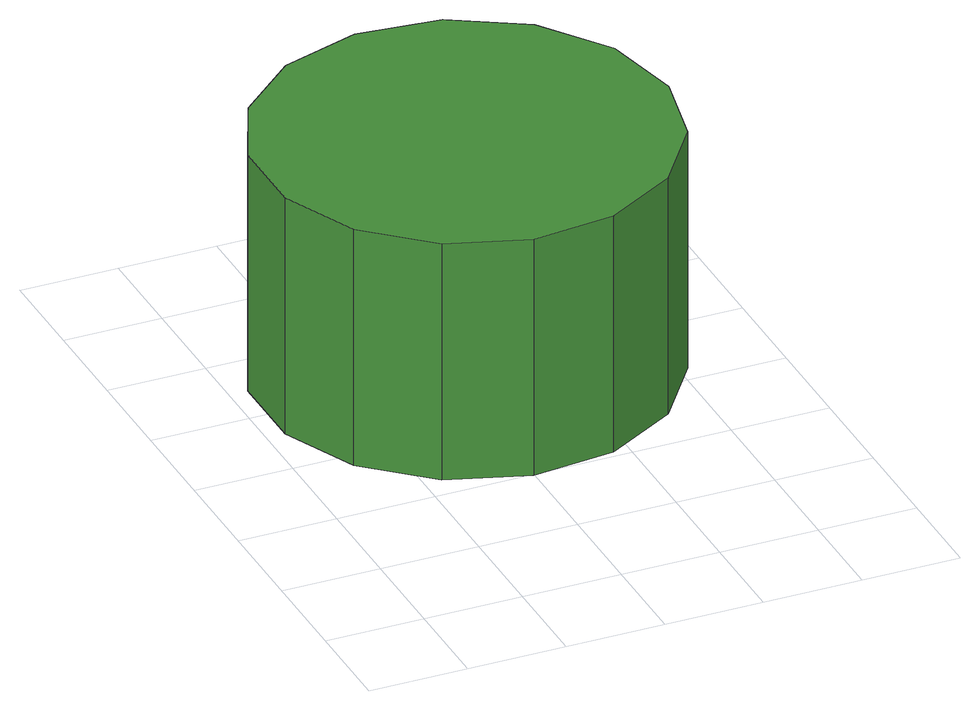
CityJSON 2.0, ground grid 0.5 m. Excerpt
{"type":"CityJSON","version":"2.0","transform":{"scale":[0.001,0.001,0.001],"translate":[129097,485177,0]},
"CityObjects":{
"tree1":{"type":"SolitaryVegetationObject","attributes":{"function":"something"},"geometry":[{"type":"MultiSurface","lod":"1","boundaries":[[[0,1,2,3,4,5,6,7,8,9,10,11,12,13,14]],[[15,16,17,18,19,20,21,22,23,24,25,26,27,28,29]],[[0,29,28,1]],[[1,28,27,2]],[[2,27,26,3]],[[3,26,25,4]],[[4,25,24,5]],[[5,24,23,6]],[[6,23,22,7]],[[7,22,21,8]],[[8,21,20,9]],[[9,20,19,10]],[[10,19,18,11]],[[11,18,17,12]],[[12,17,16,13]],[[13,16,15,14]],[[14,15,29,0]]]}]}
},
"vertices":[
[2135,2017,1771],[2046,2436,1771],[1794,2783,1771],[1423,2998,1771],[996,3042,1771],[589,2910,1771],[270,2623,1771],[96,2232,1771],[96,1803,1771],[270,1411,1771],[589,1125,1771],[996,992,1771],[1423,1037,1771],[1794,1251,1771],[2046,1598,1771],[2046,1598,501],[1794,1251,501],[1423,1037,501],[996,992,501],[589,1125,501],[270,1411,501],[96,1803,501],[96,2232,501],[270,2623,501],[589,2910,501],[996,3042,501],[1423,2998,501],[1794,2783,501],[2046,2436,501],[2135,2017,501]
]}
